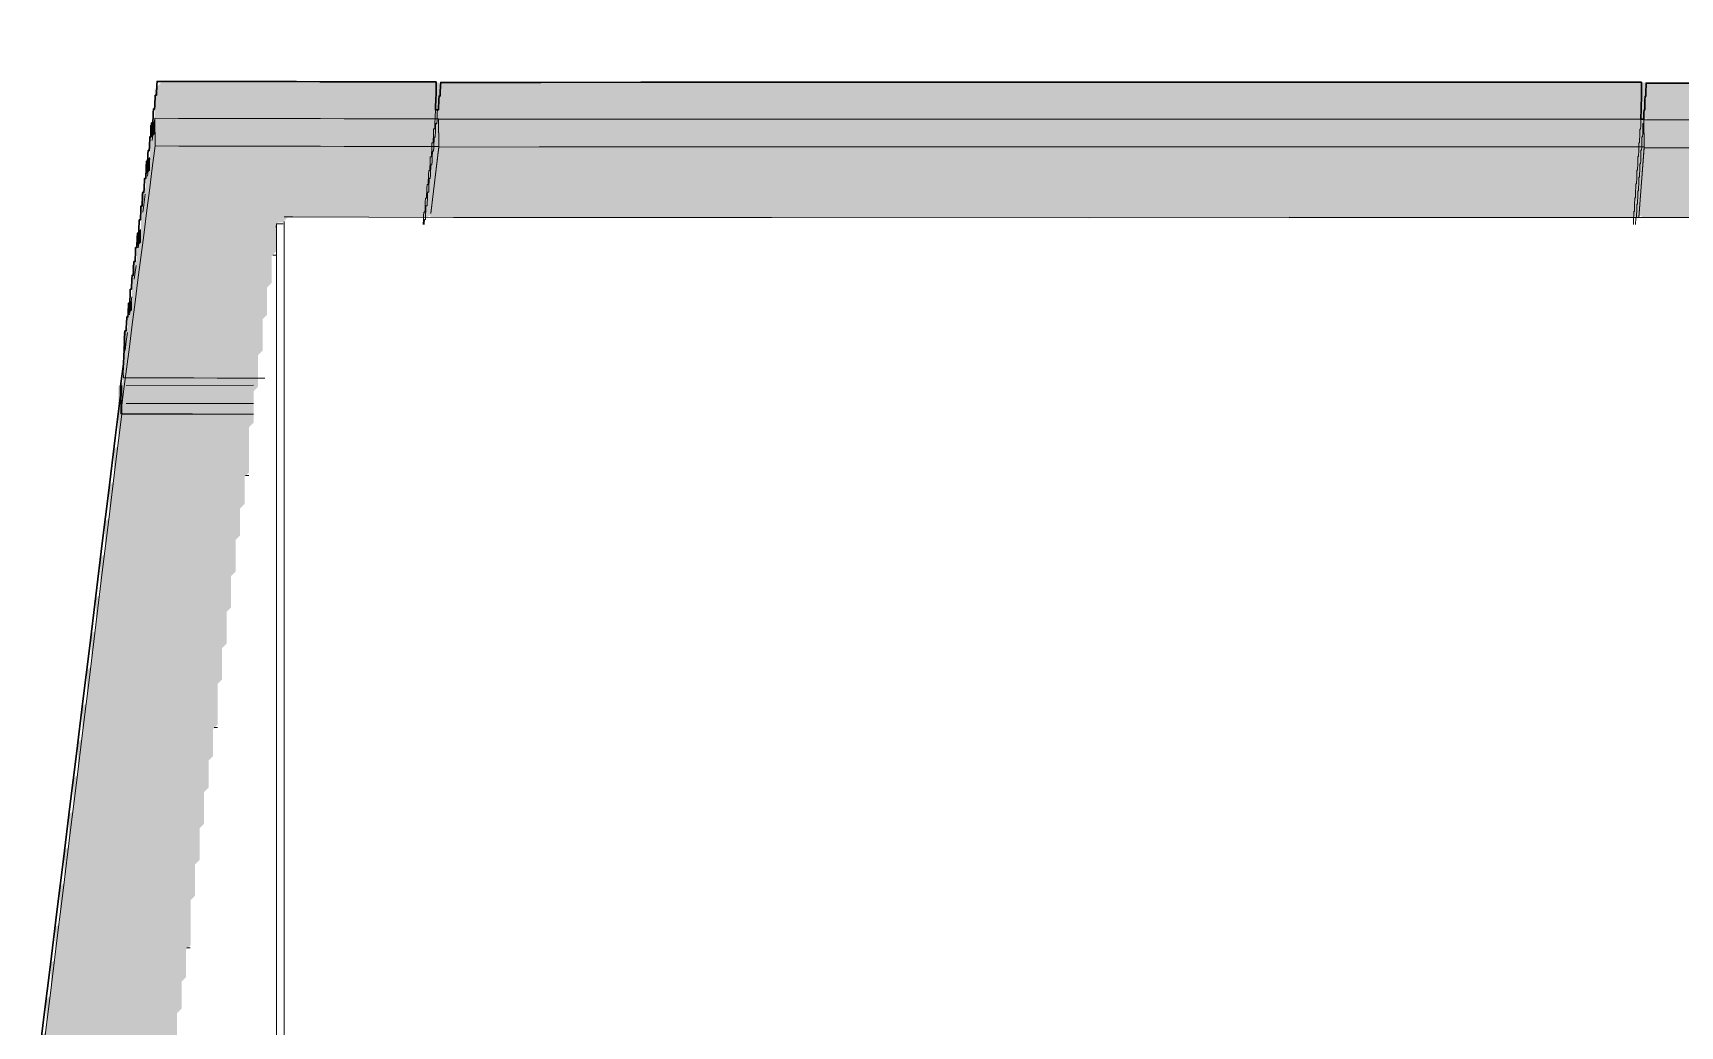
# Model space of a CAD drawing. Header units: millimetres. Extents: x 0 to 84100, y 0 to 59400.
# Drawn here: x 30884 to 34542, y 53293 to 55497 of the extents above; entities that cross this region are included whole.
import ezdxf

# ---------------------------------------------------------------- set-up
doc = ezdxf.new("R2010")
doc.units = ezdxf.units.MM
for name, color, linetype, lineweight in [('09_立面の外形', 7, 'Continuous', 30), ('10_見えがかり', 7, 'Continuous', 13), ('12_見えがかり（ガラス）', 5, 'Continuous', 9)]:
    doc.layers.add(name, color=color, linetype=linetype, lineweight=lineweight)

msp = doc.modelspace()

# ---------------------------------------------------------------- hatches: boundary and pattern name
at = {"layer": '10_見えがかり', "true_color": 0xe9dcc4}
for points in [[(61784.3, 55441.6), (61794.3, 55431.6), (61794.3, 55401.6), (61779.3, 55416.6), (61639.3, 55416.6), (61629.3, 55406.6), (61389.3, 55406.6), (61379.3, 55396.6), (61139.3, 55396.6), (61129.3, 55386.6), (60659.3, 55386.6), (60649.3, 55376.6), (60189.3, 55376.6), (60179.3, 55366.6), (59729.3, 55366.6), (59719.3, 55356.6), (59269.3, 55356.6), (59259.3, 55346.6), (58809.3, 55346.6), (58799.3, 55336.6), (57919.3, 55336.6), (57909.3, 55326.6), (57089.3, 55326.6), (57079.3, 55316.6), (56269.3, 55316.6), (56259.3, 55306.6), (55149.3, 55306.6), (55139.3, 55296.6), (54009.3, 55296.6), (53999.3, 55286.6), (49499.3, 55286.6), (49489.3, 55296.6), (37469.3, 55296.6), (37459.3, 55306.6), (31159.3, 55306.6), (31154.3, 55301.6), (31154.3, 55371.6), (31169.3, 55386.6), (40469.3, 55386.6), (40479.3, 55376.6), (54879.3, 55376.6), (54889.3, 55386.6), (56089.3, 55386.6), (56099.3, 55396.6), (56929.3, 55396.6), (56939.3, 55406.6), (57759.3, 55406.6), (57769.3, 55416.6), (58689.3, 55416.6), (58699.3, 55426.6), (59159.3, 55426.6), (59169.3, 55436.6), (59619.3, 55436.6), (59629.3, 55446.6), (60089.3, 55446.6), (60099.3, 55456.6), (60549.3, 55456.6), (60559.3, 55466.6), (61009.3, 55466.6), (61019.3, 55476.6), (61049.3, 55476.6), (61059.3, 55466.6), (61069.3, 55466.6), (61079.3, 55476.6), (61319.3, 55476.6), (61329.3, 55486.6), (61569.3, 55486.6), (61579.3, 55496.6), (61779.3, 55496.6), (61784.3, 55491.6)], [(31144.3, 55291.6), (31154.3, 55301.6), (31154.3, 55271.6), (31144.3, 55261.6)], [(31134.3, 55211.6), (31144.3, 55221.6), (31144.3, 55191.6), (31134.3, 55181.6)], [(31124.3, 55141.6), (31134.3, 55151.6), (31134.3, 55111.6), (31124.3, 55101.6)], [(31114.3, 55051.6), (31124.3, 55061.6), (31124.3, 55031.6), (31114.3, 55021.6)], [(31104.3, 54981.6), (31114.3, 54991.6), (31114.3, 54951.6), (31104.3, 54941.6)], [(31094.3, 54891.6), (31104.3, 54901.6), (31104.3, 54881.6), (31094.3, 54871.6)], [(31084.3, 54831.6), (31094.3, 54841.6), (31094.3, 54801.6), (31084.3, 54791.6)]]:
    msp.add_hatch(color=8, dxfattribs=at).paths.add_polyline_path(points)
at = {"layer": '10_見えがかり', "true_color": 0xbdbdbd}
msp.add_hatch(color=8, dxfattribs=at).paths.add_polyline_path([(31374.3, 54631.6), (31364.3, 54621.6), (31364.3, 54521.6), (31354.3, 54511.6), (31354.3, 54451.6), (31344.3, 54441.6), (31344.3, 54381.6), (31334.3, 54371.6), (31334.3, 54301.6), (31324.3, 54291.6), (31324.3, 54221.6), (31314.3, 54211.6), (31314.3, 54141.6), (31304.3, 54131.6), (31304.3, 54061.6), (31294.3, 54051.6), (31294.3, 53961.6), (31284.3, 53951.6), (31284.3, 53891.6), (31274.3, 53881.6), (31274.3, 53821.6), (31264.3, 53811.6), (31264.3, 53741.6), (31254.3, 53731.6), (31254.3, 53661.6), (31244.3, 53651.6), (31244.3, 53581.6), (31234.3, 53571.6), (31234.3, 53471.6), (31224.3, 53461.6), (31224.3, 53401.6), (31214.3, 53391.6), (31214.3, 53331.6), (31204.3, 53321.6), (31204.3, 53251.6), (31194.3, 53241.6), (31194.3, 53171.6), (31184.3, 53161.6), (31184.3, 53091.6), (31174.3, 53081.6), (31174.3, 53021.6), (31169.3, 53016.6), (30889.3, 53016.6), (30884.3, 53021.6), (30884.3, 53111.6), (30894.3, 53121.6), (30894.3, 53191.6), (30904.3, 53201.6), (30904.3, 53271.6), (30914.3, 53281.6), (30914.3, 53351.6), (30924.3, 53361.6), (30924.3, 53431.6), (30934.3, 53441.6), (30934.3, 53511.6), (30944.3, 53521.6), (30944.3, 53601.6), (30954.3, 53611.6), (30954.3, 53681.6), (30964.3, 53691.6), (30964.3, 53761.6), (30974.3, 53771.6), (30974.3, 53841.6), (30984.3, 53851.6), (30984.3, 53921.6), (30994.3, 53931.6), (30994.3, 54001.6), (31004.3, 54011.6), (31004.3, 54081.6), (31014.3, 54091.6), (31014.3, 54161.6), (31024.3, 54171.6), (31024.3, 54241.6), (31034.3, 54251.6), (31034.3, 54331.6), (31044.3, 54341.6), (31044.3, 54411.6), (31054.3, 54421.6), (31054.3, 54491.6), (31064.3, 54501.6), (31064.3, 54571.6), (31074.3, 54581.6), (31074.3, 54651.6), (31079.3, 54646.6), (31369.3, 54646.6), (31374.3, 54651.6)])
at = {"layer": '12_見えがかり（ガラス）', "true_color": 0xdce9f2}
for points in [[(31779.3, 55306.6), (31784.3, 55301.6), (31784.3, 55201.6), (31774.3, 55191.6), (31774.3, 55111.6), (31764.3, 55101.6), (31764.3, 55091.6), (31759.3, 55086.6), (31449.3, 55086.6), (31439.3, 55076.6), (31429.3, 55076.6), (31424.3, 55071.6), (31424.3, 55011.6), (31414.3, 55001.6), (31414.3, 54941.6), (31404.3, 54931.6), (31404.3, 54871.6), (31394.3, 54861.6), (31394.3, 54791.6), (31384.3, 54781.6), (31384.3, 54711.6), (31374.3, 54701.6), (31374.3, 54651.6), (31369.3, 54646.6), (31079.3, 54646.6), (31074.3, 54651.6), (31074.3, 54711.6), (31084.3, 54721.6), (31084.3, 54791.6), (31094.3, 54801.6), (31094.3, 54871.6), (31104.3, 54881.6), (31104.3, 54941.6), (31114.3, 54951.6), (31114.3, 55021.6), (31124.3, 55031.6), (31124.3, 55101.6), (31134.3, 55111.6), (31134.3, 55181.6), (31144.3, 55191.6), (31144.3, 55261.6), (31154.3, 55271.6), (31154.3, 55301.6), (31159.3, 55306.6)], [(34459.3, 55306.6), (34464.3, 55301.6), (34464.3, 55221.6), (34454.3, 55211.6), (34454.3, 55091.6), (34449.3, 55086.6), (31769.3, 55086.6), (31764.3, 55091.6), (31764.3, 55101.6), (31774.3, 55111.6), (31774.3, 55191.6), (31784.3, 55201.6), (31784.3, 55301.6), (31789.3, 55306.6)], [(37459.3, 55306.6), (37464.3, 55301.6), (37464.3, 55091.6), (37459.3, 55086.6), (34459.3, 55086.6), (34454.3, 55091.6), (34454.3, 55211.6), (34464.3, 55221.6), (34464.3, 55301.6), (34469.3, 55306.6)]]:
    msp.add_hatch(color=8, dxfattribs=at).paths.add_polyline_path(points)

# ---------------------------------------------------------------- linework, layer by layer
at = {"layer": '09_立面の外形'}
msp.add_lwpolyline([(30894.3, 53195.8), (30908.7, 53312.6), (30923.1, 53429.4), (30937.5, 53546.3), (30951.9, 53663.1), (30966.3, 53780), (30980.8, 53896.8), (30995.2, 54013.6), (31009.6, 54130.5), (31024, 54247.3), (31038.4, 54364.2), (31052.8, 54481), (31067.2, 54597.8), (31078.9, 54692.8), (31078.8, 54712.7), (31085.1, 54762.2), (31085.7, 54766.2), (31085.7, 54767.5), (31086, 54775), (31086.4, 54782.6), (31086.7, 54790.1), (31087, 54797.7), (31087.4, 54805.3), (31087.7, 54812.8), (31088, 54820.4), (31088.3, 54827.9), (31088.7, 54835.5), (31091.3, 54835.5), (31091.6, 54843.6), (31092, 54851.1), (31092.6, 54866.3), (31095.2, 54866.3), (31095.6, 54874.3), (31095.9, 54881.9), (31096.2, 54889.5), (31096.6, 54897), (31099.2, 54897), (31099.5, 54905.1), (31099.9, 54912.7), (31100.2, 54920.2), (31100.5, 54927.8), (31103.1, 54927.8), (31103.5, 54935.9), (31103.8, 54943.4), (31104.1, 54951), (31104.5, 54958.5), (31107.1, 54958.5), (31107.4, 54966.6), (31107.8, 54974.2), (31108.4, 54989.3), (31111, 54989.3), (31111.4, 54997.4), (31111.7, 55004.9), (31112, 55012.5), (31112.4, 55020.1), (31115, 55020.1), (31115.3, 55028.1), (31115.7, 55035.7), (31116, 55043.3), (31116.3, 55050.8), (31118.9, 55050.8), (31119.3, 55058.9), (31119.6, 55066.5), (31119.9, 55074), (31120.3, 55081.6), (31122.9, 55081.6), (31123.2, 55089.7), (31123.6, 55097.2), (31124.2, 55112.3), (31126.8, 55112.3), (31127.2, 55120.4), (31127.5, 55128), (31127.8, 55135.5), (31128.2, 55143.1), (31130.8, 55143.1), (31131.1, 55151.2), (31131.5, 55158.7), (31131.8, 55166.3), (31132.1, 55173.9), (31134.7, 55173.9), (31135.1, 55181.9), (31135.4, 55189.5), (31136.1, 55204.6), (31138.7, 55204.6), (31139, 55212.7), (31139.4, 55220.3), (31139.7, 55227.8), (31140, 55235.4), (31142.6, 55235.4), (31143, 55243.5), (31143.3, 55251), (31143.6, 55258.6), (31144, 55266.1), (31146.6, 55266.1), (31146.9, 55274.2), (31147.3, 55281.8), (31147.6, 55289.3), (31147.9, 55296.9), (31150.5, 55296.9), (31151.2, 55312.5), (31151.5, 55320.1), (31151.9, 55327.7), (31154.5, 55327.7), (31154.8, 55335.7), (31155.2, 55343.3), (31155.5, 55350.9), (31155.8, 55358.4), (31158.4, 55358.4), (31158.8, 55366.5), (31159.1, 55374.1), (31159.4, 55381.6), (31159.8, 55389.2), (31211.4, 55389.1), (31263.1, 55389), (31314.7, 55388.9), (31366.4, 55388.7), (31418.1, 55388.6), (31469.7, 55388.5), (31521.4, 55388.4), (31573, 55388.3), (31624.7, 55388.2), (31676.3, 55388.1), (31728, 55388), (31779.6, 55387.9), (31780, 55374.3), (31779.7, 55366.7), (31779.4, 55359.2), (31779.1, 55351.6), (31778.8, 55344.1), (31778.5, 55336.5), (31778.1, 55326), (31784.9, 55326), (31785.2, 55333.8), (31785.5, 55341.4), (31785.8, 55348.9), (31786.1, 55356.4), (31788.5, 55356.4), (31788.8, 55364.3), (31789.4, 55379.3), (31789.7, 55386.9), (32011.9, 55386.9), (32234.1, 55387), (32456.3, 55387), (32900.7, 55387.1), (33122.8, 55387.1), (33345, 55387.1), (33567.2, 55387.2), (33789.4, 55387.2), (34011.6, 55387.3), (34455.9, 55387.3), (34456.3, 55373.7), (34456.1, 55366.2), (34455.9, 55358.7), (34455.7, 55351.1), (34455.3, 55336.1), (34455.1, 55328.5), (34455, 55321), (34454.8, 55313.5), (34454.6, 55305.3), (34461.1, 55305.3), (34461.4, 55318.3), (34461.6, 55325.8), (34463.1, 55325.8), (34463.3, 55333.2), (34463.5, 55340.7), (34463.7, 55348.2), (34463.9, 55355.6), (34465.4, 55355.6), (34465.6, 55363.1), (34465.8, 55370.6), (34466, 55378.1), (34466.1, 55385.5), (35215.6, 55385.5)], dxfattribs=at)
at = {"layer": '10_見えがかり'}
for points in [[(31087.4, 54805.3), (31087.7, 54812.8), (31088, 54820.4), (31088.3, 54827.9), (31088.7, 54835.5), (31091.3, 54835.5), (31091.3, 54836), (31091.6, 54843.6), (31092, 54851.1), (31092.6, 54866.3), (31095.2, 54866.3), (31095.3, 54866.8), (31095.6, 54874.3), (31095.9, 54881.9), (31096.2, 54889.5), (31096.6, 54897), (31099.2, 54897), (31099.2, 54897.5), (31099.5, 54905.1), (31099.9, 54912.7), (31100.2, 54920.2), (31100.5, 54927.8), (31103.1, 54927.8), (31103.2, 54928.3), (31103.5, 54935.9), (31103.8, 54943.4), (31104.1, 54951), (31104.5, 54958.5), (31107.1, 54958.5), (31107.1, 54959.1), (31107.4, 54966.6), (31107.8, 54974.2), (31108.4, 54989.3), (31111, 54989.3), (31111.1, 54989.8), (31111.4, 54997.4), (31111.7, 55004.9), (31112, 55012.5), (31112.4, 55020.1), (31115, 55020.1), (31115, 55020.6), (31115.3, 55028.1), (31115.7, 55035.7), (31116, 55043.3), (31116.3, 55050.8), (31118.9, 55050.8), (31119, 55051.3), (31119.3, 55058.9), (31119.6, 55066.5), (31119.9, 55074), (31120.3, 55081.6), (31122.9, 55081.6), (31122.9, 55082.1), (31123.2, 55089.7), (31123.6, 55097.2), (31124.2, 55112.3), (31126.8, 55112.3), (31126.9, 55112.9), (31127.2, 55120.4), (31127.5, 55128), (31127.8, 55135.5), (31128.2, 55143.1), (31130.8, 55143.1), (31130.8, 55143.6), (31131.1, 55151.2), (31131.5, 55158.7), (31131.8, 55166.3), (31132.1, 55173.9), (31134.7, 55173.9), (31134.8, 55174.4), (31135.1, 55181.9), (31135.4, 55189.5), (31136.1, 55204.6), (31138.7, 55204.6), (31138.7, 55205.1), (31139, 55212.7), (31139.4, 55220.3), (31139.7, 55227.8), (31140, 55235.4), (31142.6, 55235.4), (31142.7, 55235.9), (31143, 55243.5), (31143.3, 55251), (31143.6, 55258.6), (31144, 55266.1), (31146.6, 55266.1), (31146.6, 55266.7), (31146.9, 55274.2), (31147.3, 55281.8), (31147.6, 55289.3), (31147.9, 55296.9), (31150.5, 55296.9), (31150.6, 55297.4), (31151.2, 55312.5), (31151.5, 55320.1), (31151.9, 55327.7), (31154.5, 55327.7), (31154.5, 55328.2), (31154.8, 55335.7), (31155.2, 55343.3), (31155.5, 55350.9), (31155.8, 55358.4), (31158.4, 55358.4), (31158.5, 55358.9), (31158.8, 55366.5), (31159.1, 55374.1), (31159.4, 55381.6), (31159.8, 55389.2), (31211.4, 55389.1), (31263.1, 55389), (31314.7, 55388.9), (31366.4, 55388.7), (31418.1, 55388.6), (31469.7, 55388.5), (31521.4, 55388.4), (31573, 55388.3), (31624.7, 55388.2), (31676.3, 55388.1), (31728, 55388), (31779.6, 55387.9), (31780, 55374.3), (31779.7, 55366.7), (31779.4, 55359.2), (31779.1, 55351.6), (31778.8, 55344.1), (31778.5, 55336.5), (31778.2, 55328.9), (31777.9, 55321.4), (31777.6, 55313.8), (31777.3, 55306.2), (31777, 55298.7), (31776.7, 55291.1), (31776.4, 55283.6), (31774, 55283.6), (31774, 55283), (31773.4, 55267.9), (31773.1, 55260.4), (31772.8, 55252.8), (31770.4, 55252.8), (31770.3, 55252.3), (31770, 55244.7), (31769.7, 55237.2), (31769.4, 55229.6), (31769.1, 55222), (31766.7, 55222), (31766.7, 55221.5), (31766.4, 55214), (31766.1, 55206.4), (31765.8, 55198.8), (31765.5, 55191.3), (31763.1, 55191.3), (31763.1, 55190.8), (31762.8, 55183.2), (31762.5, 55175.6), (31762.2, 55168.1), (31761.9, 55160.5), (31759.5, 55160.5), (31759.4, 55160), (31759.1, 55152.4), (31758.8, 55144.9), (31758.5, 55137.3), (31758.2, 55129.8), (31755.8, 55129.8), (31755.8, 55129.2), (31755.5, 55121.7), (31754.9, 55106.6), (31754.6, 55099), (31752.2, 55099), (31752.2, 55098.5), (31751.9, 55090.9), (31751.6, 55083.4), (31751.1, 55071.6)], [(31753, 55071.6), (31753.1, 55074.8), (31753.4, 55082.3), (31755.8, 55082.3), (31756.1, 55090.1), (31756.7, 55105.2), (31757, 55112.8), (31759.5, 55112.8), (31759.8, 55120.6), (31760.1, 55128.1), (31760.4, 55135.7), (31760.7, 55143.2), (31763.1, 55143.2), (31763.7, 55158.6), (31764, 55166.1), (31764.3, 55173.7), (31766.7, 55173.7), (31767, 55181.5), (31767.3, 55189.1), (31767.6, 55196.6), (31767.9, 55204.1), (31770.3, 55204.1), (31770.7, 55212), (31771, 55219.5), (31771.6, 55234.6), (31774, 55234.6), (31774.3, 55242.4), (31774.6, 55250), (31774.9, 55257.5), (31775.2, 55265), (31777.6, 55265), (31778.2, 55280.4), (31778.5, 55288), (31778.8, 55295.5), (31781.2, 55295.5), (31781.6, 55303.4), (31781.9, 55310.9), (31782.2, 55318.4), (31782.5, 55326), (31784.9, 55326), (31785.2, 55333.8), (31785.5, 55341.4), (31785.8, 55348.9), (31786.1, 55356.4), (31788.5, 55356.4), (31788.8, 55364.3), (31789.4, 55379.3), (31789.7, 55386.9), (32011.9, 55386.9), (32234.1, 55387), (32456.3, 55387), (32900.7, 55387.1), (33122.8, 55387.1), (33345, 55387.1), (33567.2, 55387.2), (33789.4, 55387.2), (34011.6, 55387.3), (34455.9, 55387.3), (34456.3, 55373.7), (34456.1, 55366.2), (34455.9, 55358.7), (34455.7, 55351.1), (34455.3, 55336.1), (34455.1, 55328.5), (34455, 55321), (34454.8, 55313.5), (34454.6, 55305.9), (34454.4, 55298.4), (34454.2, 55290.8), (34454, 55283.3), (34452.5, 55283.3), (34452.3, 55275.5), (34452.1, 55267.9), (34451.9, 55260.4), (34451.7, 55252.9), (34450.2, 55252.9), (34450, 55245), (34449.8, 55237.5), (34449.4, 55222.4), (34447.9, 55222.4), (34447.7, 55214.5), (34447.5, 55207), (34447.2, 55191.9), (34445.6, 55191.9), (34445.4, 55184.1), (34445.3, 55176.6), (34444.9, 55161.5), (34443.4, 55161.5), (34443.2, 55153.6), (34443, 55146.1), (34442.8, 55138.6), (34442.6, 55131), (34441.1, 55131), (34440.7, 55115.6), (34440.5, 55108.1), (34440.3, 55100.6), (34438.8, 55100.6), (34438.6, 55092.7), (34438.4, 55085.2), (34438.1, 55071.6)], [(34443, 55071.6), (34443.4, 55086.6), (34444.9, 55086.6), (34445.1, 55094), (34445.3, 55101.5), (34445.5, 55109), (34445.6, 55116.5), (34447.2, 55116.5), (34447.3, 55123.9), (34447.5, 55131.4), (34447.7, 55138.9), (34447.9, 55146.4), (34449.4, 55146.4), (34449.6, 55153.8), (34449.8, 55161.3), (34450.2, 55176.3), (34451.7, 55176.3), (34451.9, 55183.7), (34452.1, 55191.2), (34452.3, 55198.7), (34452.5, 55206.2), (34454, 55206.2), (34454.2, 55213.6), (34454.6, 55228.6), (34454.8, 55236.1), (34456.3, 55236.1), (34456.5, 55243.5), (34456.6, 55251), (34456.8, 55258.5), (34457, 55266), (34458.5, 55266), (34458.7, 55273.4), (34458.9, 55280.9), (34459.1, 55288.4), (34459.3, 55295.9), (34460.8, 55295.9), (34461, 55303.3), (34461.4, 55318.3), (34461.6, 55325.8), (34463.1, 55325.8), (34463.3, 55333.2), (34463.5, 55340.7), (34463.7, 55348.2), (34463.9, 55355.6), (34465.4, 55355.6), (34465.6, 55363.1), (34465.8, 55370.6), (34466, 55378.1), (34466.1, 55385.5), (35215.6, 55385.5)], [(31461.4, 55088.2), (31442.2, 55088.2)], [(31442.2, 55088.2), (31818.5, 55087.1)], [(31818.5, 55087.1), (32524.6, 55087.2)], [(31818.5, 55087.1), (33230.7, 55086.3)], [(32524.6, 55087.2), (33230.7, 55086.3)], [(33230.7, 55086.3), (33716.8, 55087.4)], [(33230.7, 55086.3), (34203, 55087.4)], [(33673.7, 55087.5), (34203, 55087.4)], [(33716.8, 55087.4), (34203, 55087.4)], [(34203, 55087.4), (34909.2, 55088)], [(34203, 55087.4), (35606.8, 55086.5)], [(31425.3, 55073.2), (31424.4, 55065.2)], [(31425.3, 51575.6), (31425.3, 55073.2)], [(31425.3, 55073.2), (31440.3, 55073.2)], [(31442.2, 55078.2), (31442.2, 51571.8)], [(31416.7, 55003.3), (31424.2, 55003.3)], [(31399.3, 54730.5), (31398, 54730.5), (31345.9, 54730.7), (31293.7, 54730.8), (31241.6, 54730.9), (31189.4, 54731), (31137.3, 54731.1), (31085.1, 54731.2), (31084.7, 54744.8), (31085.1, 54752.3), (31085.4, 54759.9), (31085.7, 54767.5), (31086, 54775), (31086.4, 54782.6), (31086.7, 54790.1), (31087, 54797.7), (31087.4, 54805.3)], [(31081.6, 54674.4), (31081.6, 54714.4)], [(31091.4, 54714.4), (31373.9, 54714.6)], [(31067.2, 54533.8), (31081.6, 54650.4)], [(31081.6, 54674.4), (31081.6, 54650.4)], [(31081.6, 54650.4), (31373.9, 54650.6)], [(31091.4, 54674.4), (31373.9, 54674.6)], [(31091.4, 54674.4), (31373.9, 54674.6)], [(31052.8, 54417), (31067.2, 54533.8)], [(31356, 54514.2), (31363.5, 54514.2)], [(31038.4, 54300.2), (31052.8, 54417)], [(31024, 54183.3), (31038.4, 54300.2)], [(31009.6, 54066.5), (31024, 54183.3)], [(30995.2, 53949.6), (31009.6, 54066.5)], [(30980.8, 53832.8), (30995.2, 53949.6)], [(31286.7, 53955.2), (31294.2, 53955.2)], [(30966.3, 53716), (30980.8, 53832.8)], [(30951.9, 53599.1), (30966.3, 53716)], [(30937.5, 53482.3), (30951.9, 53599.1)], [(30923.1, 53365.4), (30937.5, 53482.3)], [(31226, 53466.1), (31233.5, 53466.1)], [(30908.7, 53248.6), (30923.1, 53365.4)]]:
    msp.add_lwpolyline(points, dxfattribs=at)
at = {"layer": '12_見えがかり（ガラス）'}
for points in [[(31155.2, 55307.2), (31148.8, 55257.6)], [(31207.7, 55307.1), (31155.2, 55307.2)], [(31155.2, 55307.2), (31155.7, 55245.8)], [(31260.1, 55306.9), (31207.7, 55307.1)], [(31312.6, 55306.8), (31260.1, 55306.9)], [(31365.1, 55306.7), (31312.6, 55306.8)], [(31417.6, 55306.6), (31365.1, 55306.7)], [(31470.1, 55306.5), (31417.6, 55306.6)], [(31522.6, 55306.4), (31470.1, 55306.5)], [(31575.1, 55306.3), (31522.6, 55306.4)], [(31627.6, 55306.2), (31575.1, 55306.3)], [(31680, 55306), (31627.6, 55306.2)], [(31732.5, 55305.9), (31680, 55306)], [(31785, 55305.8), (31732.5, 55305.9)], [(31785, 55305.8), (31785.5, 55244.5)], [(32008, 55304.9), (31785, 55304.9)], [(31785, 55304.9), (31785.5, 55243.4)], [(32231, 55304.9), (32008, 55304.9)], [(32454, 55305), (32231, 55304.9)], [(32677, 55305), (32454, 55305)], [(32900.1, 55305), (32677, 55305)], [(33123.1, 55305.1), (32900.1, 55305)], [(33346.1, 55305.1), (33123.1, 55305.1)], [(33569.1, 55305.2), (33346.1, 55305.1)], [(33792.1, 55305.2), (33569.1, 55305.2)], [(34015.1, 55305.2), (33792.1, 55305.2)], [(34238.1, 55305.3), (34015.1, 55305.2)], [(34461.1, 55305.3), (34238.1, 55305.3)], [(34461.1, 55305.3), (34461.6, 55243.9)], [(34712, 55303.5), (34461.4, 55303.5)], [(34461.4, 55303.5), (34461.6, 55242)], [(31155.7, 55245.8), (31149.3, 55196.3)], [(31208.2, 55245.7), (31155.7, 55245.8)], [(31260.7, 55245.6), (31208.2, 55245.7)], [(31313.2, 55245.5), (31260.7, 55245.6)], [(31365.7, 55245.4), (31313.2, 55245.5)], [(31418.1, 55245.2), (31365.7, 55245.4)], [(31470.6, 55245.1), (31418.1, 55245.2)], [(31523.1, 55245), (31470.6, 55245.1)], [(31575.6, 55244.9), (31523.1, 55245)], [(31628.1, 55244.8), (31575.6, 55244.9)], [(31680.6, 55244.7), (31628.1, 55244.8)], [(31733.1, 55244.6), (31680.6, 55244.7)], [(31785.5, 55244.5), (31733.1, 55244.6)], [(31779.7, 55194.9), (31785.5, 55244.5)], [(31785.5, 55243.4), (31779.7, 55194.4)], [(32008.6, 55243.5), (31785.5, 55243.4)], [(32231.6, 55243.5), (32008.6, 55243.5)], [(32454.6, 55243.5), (32231.6, 55243.5)], [(32677.6, 55243.6), (32454.6, 55243.5)], [(32900.6, 55243.6), (32677.6, 55243.6)], [(33123.6, 55243.7), (32900.6, 55243.6)], [(33346.6, 55243.7), (33123.6, 55243.7)], [(33569.6, 55243.7), (33346.6, 55243.7)], [(33792.6, 55243.8), (33569.6, 55243.7)], [(34015.6, 55243.8), (33792.6, 55243.8)], [(34238.6, 55243.8), (34015.6, 55243.8)], [(34461.6, 55243.9), (34238.6, 55243.8)], [(34457.9, 55194.8), (34461.6, 55243.9)], [(34461.6, 55242), (34457.9, 55193.8)], [(34712.3, 55242), (34461.6, 55242)], [(31142.4, 55208.1), (31138.6, 55178.4)], [(31143.7, 55218), (31142.4, 55208.1)], [(31149.3, 55196.3), (31143, 55146.7)], [(31773.8, 55145.4), (31779.7, 55194.9)], [(31779.7, 55194.4), (31773.8, 55145.3)], [(34454.3, 55145.8), (34457.9, 55194.8)], [(34457.9, 55193.8), (34454.3, 55145.7)], [(31133.5, 55138.7), (31129.7, 55109)], [(31143, 55146.7), (31136.6, 55097.2)], [(31768, 55095.8), (31773.8, 55145.4)], [(31773.8, 55145.3), (31768, 55096.3)], [(34450.6, 55096.7), (34454.3, 55145.8)], [(34454.3, 55145.7), (34450.6, 55097.5)], [(31129.7, 55109), (31128.4, 55099.1)], [(31136.6, 55097.2), (31130.2, 55047.6)], [(34450.6, 55097.5), (34449.9, 55087.9)], [(34449.9, 55086.9), (34450.6, 55096.7)], [(31123.3, 55059.5), (31118.2, 55019.8)], [(31130.2, 55047.6), (31123.9, 54998.1)], [(31113.2, 54980.2), (31110.6, 54960.4)], [(31123.9, 54998.1), (31117.5, 54948.6)], [(31110.6, 54960.4), (31109.3, 54950.5)], [(31117.5, 54948.6), (31111.1, 54899)], [(31104.2, 54910.8), (31099.1, 54871.2)], [(31111.1, 54899), (31104.8, 54849.5)], [(31094.1, 54831.6), (31091.5, 54811.8)], [(31104.8, 54849.5), (31098.4, 54799.9)], [(31091.5, 54811.8), (31089, 54791.9)], [(31098.4, 54799.9), (31092, 54750.4)], [(31078.8, 54712.7), (31083.9, 54752.3)], [(31092, 54750.4), (31085.7, 54700.9)], [(31078.8, 54712.7), (31079.3, 54651.3)], [(31079.3, 54651.3), (31085.7, 54700.9)], [(31132.3, 54651.2), (31079.3, 54651.3)], [(31132.3, 54651.2), (31185.3, 54651.1)], [(31185.3, 54651.1), (31238.3, 54651)], [(31238.3, 54651), (31291.3, 54650.9)], [(31291.3, 54650.9), (31344.3, 54650.7)], [(31344.3, 54650.7), (31370.8, 54650.7)]]:
    msp.add_lwpolyline(points, dxfattribs=at)

doc.saveas('drawing.dxf')
